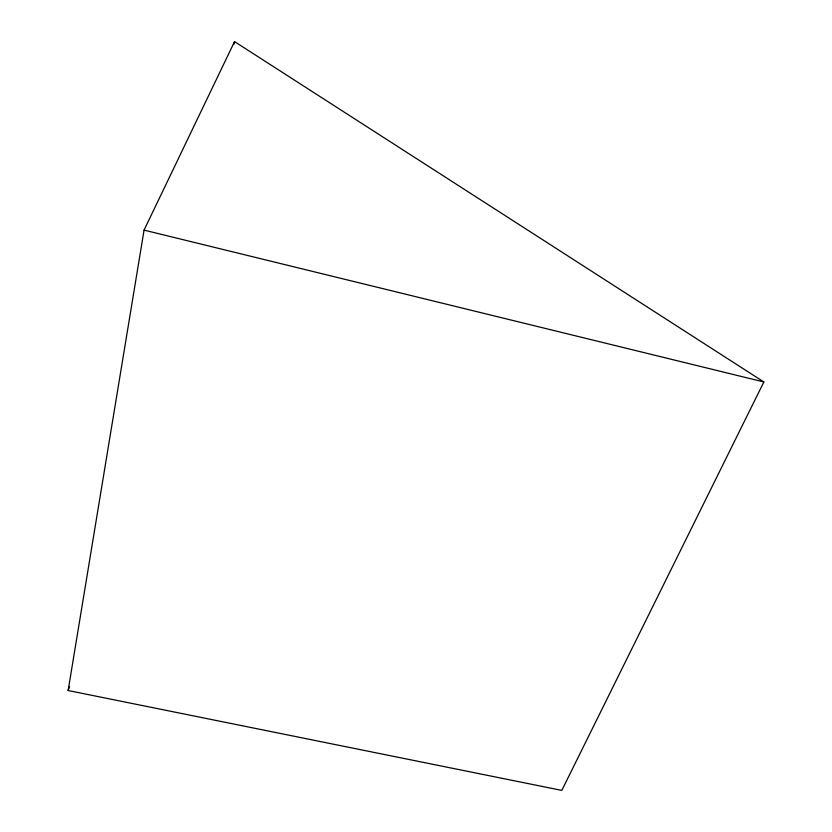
<?xml version="1.0" encoding="UTF-8"?>
<svg xmlns="http://www.w3.org/2000/svg" width="832" height="832" viewBox="0 0 832 832"><rect width="100%" height="100%" fill="white"/><g stroke="black" fill="none" stroke-linecap="round" stroke-linejoin="round"><path stroke-width="1.25" d="M68.141 690.529L144.061 230.121L234.541 41.6L763.859 381.971L561.808 790.4L68.141 690.529L69.399 686.847M234.052 44.148L234.541 41.6M144.061 230.121L763.859 381.971"/></g></svg>
